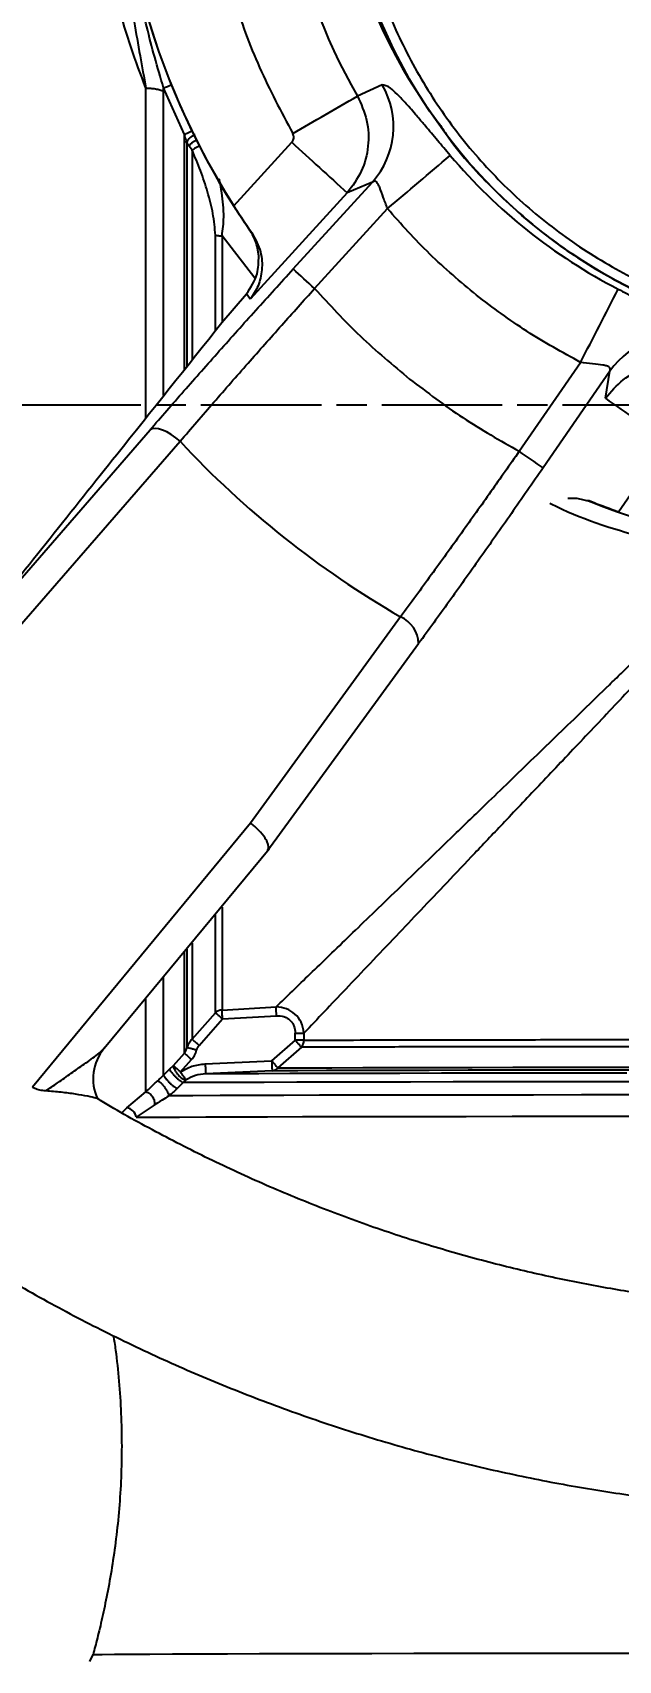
# Model space of a CAD drawing. Header units: millimetres. Extents: x 2271 to 4415, y 823 to 2339.
# Drawn here: x 3039.4 to 3097.8, y 1038.9 to 1200.9 of the extents above; entities that cross this region are included whole.
import ezdxf

# ---------------------------------------------------------------- set-up
doc = ezdxf.new("R2010")
doc.units = ezdxf.units.MM
doc.linetypes.add('AM_ISO08W050', pattern=[18, 12, -1.5, 3, -1.5])
doc.layers.add('AM_5', color=3, linetype='Continuous', lineweight=25)
doc.layers.add('AM_7', color=4, linetype='AM_ISO08W050', lineweight=25)
doc.styles.add('SLDTEXTSTYLE1', font='txt.shx', dxfattribs={"width": 0.7, "bigfont": 'gbcbig.shx'})
doc.dimstyles.new('SLDDIMSTYLE12$0', dxfattribs={"dimtxt": 12, "dimasz": 10, "dimexe": 0, "dimexo": 0.0625, "dimgap": 0.875, "dimtad": 1, "dimdec": 1, "dimlfac": 1.8, "dimrnd": 1e-09, "dimzin": 12, "dimdsep": 46, "dimtxsty": 'SLDTEXTSTYLE1', "dimcen": 0.09, "dimdle": 8.16, "dimclrd": 3, "dimclre": 3, "dimadec": 0, "dimazin": 3, "dimtfac": 1, "dimtdec": 1, "dimtofl": 0, "dimtmove": 0, "dimatfit": 3, "dimfxl": 0, "dimfrac": 2, "dimtolj": 1, "dimlwd": 5, "dimlwe": 5, "dimarcsym": 0})

# ---------------------------------------------------------------- blocks, each defined once
blk = doc.blocks.new('*D202')
at = {"layer": 'AM_5', "color": 3, "lineweight": 5, "transparency": 16777216}
blk.add_line((3078.48, 1222.43), (2928.14, 1222.43), dxfattribs=at)
at = {"layer": 'AM_5', "color": 3, "linetype": 'Continuous', "lineweight": 5, "transparency": 16777216}
for p, q in [((2928.14, 1212.43), (2928.14, 990.8)), ((3057.77, 980.8), (2928.14, 980.8))]:
    blk.add_line(p, q, dxfattribs=at)
at = {"layer": 'AM_5', "color": 3, "transparency": 16777216}
for points in [[(2926.47, 1212.43), (2929.81, 1212.43), (2928.14, 1222.43)], [(2926.47, 990.8), (2929.81, 990.8), (2928.14, 980.8)]]:
    blk.add_solid(points, dxfattribs=at)
at = {"layer": 'Defpoints', "color": 0, "transparency": 16777216}
for p in [(3078.54, 1222.43), (2928.14, 980.8), (3057.83, 980.8)]:
    blk.add_point(p, dxfattribs=at)
at = {"layer": 'AM_5', "color": 0, "transparency": 16777216, "insert": (2921.27, 1054.72), "char_height": 12, "attachment_point": 5, "rotation": 90, "style": 'SLDTEXTSTYLE1'}
blk.add_mtext('\\A1;245', dxfattribs=at)

msp = doc.modelspace()

# ---------------------------------------------------------------- linework, layer by layer
at = {"color": 7, "linetype": 'Continuous', "lineweight": 25}
for p, q in [((3074.27, 1195.712), (3071.797, 1194.608)), ((3052.502, 1195.093), (3052.5, 1195.422)), ((3054.583, 1190.763), (3052.5, 1195.422)), ((3054.583, 1190.733), (3054.583, 1190.763)), ((3054.592, 1190.729), (3054.583, 1190.763)), ((3055.031, 1189.616), (3054.832, 1189.898)), ((3055.332, 1189.232), (3055.031, 1189.616)), ((3059.488, 1183.675), (3065.26, 1190)), ((3065.407, 1177.394), (3073.294, 1186.037)), ((3073.294, 1186.037), (3070.79, 1184.97)), ((3070.79, 1184.97), (3061.136, 1174.391)), ((3067.538, 1175.455), (3074.79, 1183.401)), ((3061.087, 1181.252), (3061.31, 1180.945)), ((3061.569, 1176.473), (3058.319, 1180.691)), ((3061.867, 1179.46), (3061.864, 1179.464)), ((3061.978, 1178.707), (3061.867, 1179.46)), ((3058.305, 1172.06), (3060.748, 1174.921)), ((3061.136, 1174.391), (3060.748, 1174.921)), ((3087.916, 1159.248), (3094.026, 1168.103)), ((3096.937, 1167.235), (3090.291, 1157.604)), ((3096.5, 1164.523), (3096.937, 1167.235)), ((3034.462, 1142.15), (3051.148, 1161.387)), ((3037.483, 1141.083), (3054.139, 1160.245)), ((3102.661, 1160.256), (3097.798, 1153.209)), ((3093.672, 1154.549), (3092.741, 1154.55)), ((3093.676, 1154.547), (3093.672, 1154.549)), ((3095.089, 1154.211), (3093.676, 1154.547)), ((3094.726, 1154.371), (3095.089, 1154.211)), ((3076.104, 1142.777), (3061.16, 1122.253)), ((3062.885, 1119.546), (3077.895, 1140.115)), ((3061.16, 1122.253), (3039.448, 1095.967)), ((3046.582, 1099.836), (3063.022, 1119.694)), ((3055.332, 1100.75), (3057.664, 1103.383)), ((3058.318, 1103.639), (3063.695, 1103.958)), ((3056.039, 1100.121), (3058.371, 1102.759)), ((3058.371, 1102.759), (3063.747, 1103.079)), ((3065.611, 1100.645), (3063.258, 1098.597)), ((3065.611, 1100.645), (3065.611, 1101.351)), ((3066.477, 1101.352), (3066.478, 1100.647)), ((3053.481, 1098.119), (3054.582, 1099.349)), ((3054.189, 1097.485), (3055.29, 1098.717)), ((3056.644, 1098.29), (3063.258, 1098.597)), ((3066.224, 1099.94), (3063.876, 1097.891)), ((3052.501, 1097.168), (3053.093, 1097.759)), ((3053.093, 1097.759), (3053.481, 1098.119)), ((3054.204, 1097.462), (3054.189, 1097.485)), ((3063.304, 1097.6), (3056.691, 1097.294)), ((3048.826, 1093.91), (3050.734, 1095.505)), ((3054.437, 1096.419), (3053.846, 1095.827)), ((3054.732, 1096.689), (3054.437, 1096.419)), ((3048.366, 1093.433), (3048.826, 1093.91)), ((3051.572, 1094.193), (3049.762, 1092.979)), ((3045.151, 1038.8), (3045.478, 1039.514))]:
    msp.add_line(p, q, dxfattribs=at)
at = {"color": 7, "linetype": 'Continuous', "lineweight": 25, "flags": 128}
for points in [[(3050.734, 1162.57), (3050.734, 1165.575), (3050.734, 1170.708), (3050.734, 1175.808), (3050.734, 1180.851), (3050.734, 1185.814), (3050.734, 1190.672), (3050.734, 1195.403)], [(3052.502, 1164.79), (3052.502, 1164.798), (3052.502, 1170.01), (3052.502, 1175.191), (3052.502, 1180.314), (3052.502, 1185.356), (3052.502, 1190.29), (3052.502, 1195.093)], [(3054.583, 1167.404), (3054.583, 1170.996), (3054.583, 1176.048), (3054.583, 1181.038), (3054.583, 1185.941), (3054.583, 1190.733)], [(3054.832, 1167.717), (3054.832, 1170.445), (3054.832, 1175.418), (3054.832, 1180.334), (3054.832, 1185.168), (3054.832, 1189.898)], [(3055.332, 1189.232), (3055.332, 1184.34), (3055.332, 1179.339), (3055.332, 1174.253), (3055.332, 1169.112), (3055.332, 1168.336)], [(3057.664, 1171.275), (3057.664, 1175.832), (3057.664, 1180.764)], [(3058.319, 1180.691), (3058.319, 1175.78), (3058.319, 1172.086)], [(3054.139, 1160.245), (3053.71, 1160.601), (3053.264, 1160.914), (3052.819, 1161.172), (3052.391, 1161.365), (3051.996, 1161.486), (3051.649, 1161.531), (3051.363, 1161.497), (3051.148, 1161.387)], [(3057.664, 1103.383), (3057.664, 1105.955), (3057.664, 1108.84), (3057.664, 1112.021), (3057.664, 1113.114)], [(3058.318, 1113.886), (3058.318, 1112.241), (3058.318, 1109.073), (3058.318, 1106.2), (3058.318, 1103.639)], [(3055.332, 1110.293), (3055.332, 1109.368), (3055.332, 1106.184), (3055.332, 1103.307), (3055.332, 1100.75)], [(3054.582, 1099.349), (3054.583, 1101.824), (3054.583, 1104.607), (3054.583, 1107.686), (3054.583, 1109.41)], [(3054.832, 1099.913), (3054.832, 1102.37), (3054.832, 1105.128), (3054.832, 1108.171), (3054.832, 1109.698)], [(3052.501, 1097.168), (3052.501, 1099.655), (3052.501, 1102.458), (3052.501, 1105.563), (3052.501, 1106.882)], [(3050.734, 1095.505), (3050.734, 1097.81), (3050.734, 1100.424), (3050.734, 1103.336), (3050.734, 1104.742)], [(3056.644, 1098.29), (3056.653, 1098.098), (3056.662, 1097.913), (3056.67, 1097.743), (3056.677, 1097.593), (3056.682, 1097.469), (3056.687, 1097.375), (3056.69, 1097.316), (3056.691, 1097.294)], [(3098.64, 1097.372), (3093.786, 1097.368), (3089.076, 1097.364), (3084.533, 1097.358), (3080.18, 1097.352), (3076.038, 1097.345), (3072.128, 1097.338), (3068.469, 1097.33), (3065.08, 1097.322), (3061.977, 1097.313), (3059.176, 1097.303), (3056.691, 1097.294)], [(3100.312, 1097.667), (3095.704, 1097.663), (3091.239, 1097.659), (3086.941, 1097.653), (3082.833, 1097.648), (3078.937, 1097.641), (3075.272, 1097.634), (3071.859, 1097.626), (3068.716, 1097.618), (3065.859, 1097.609), (3063.304, 1097.6)], [(3063.876, 1097.891), (3066.407, 1097.9), (3069.237, 1097.909), (3072.35, 1097.917), (3075.73, 1097.924), (3079.359, 1097.931), (3083.218, 1097.938), (3087.286, 1097.944), (3091.543, 1097.949), (3095.965, 1097.954), (3100.528, 1097.957)], [(3099.075, 1095.198), (3094.133, 1095.195), (3089.325, 1095.19), (3084.671, 1095.185), (3080.195, 1095.179), (3075.916, 1095.173), (3071.854, 1095.165), (3068.029, 1095.158), (3064.457, 1095.149), (3061.157, 1095.141), (3058.142, 1095.132), (3055.427, 1095.122), (3053.024, 1095.112)], [(3099.915, 1096.503), (3095.053, 1096.499), (3090.319, 1096.495), (3085.735, 1096.49), (3081.323, 1096.484), (3077.102, 1096.478), (3073.093, 1096.471), (3069.314, 1096.463), (3065.782, 1096.455), (3062.514, 1096.447), (3059.525, 1096.438), (3056.828, 1096.429), (3054.437, 1096.419)], [(3049.762, 1092.979), (3051.766, 1092.989), (3054.089, 1092.999), (3056.72, 1093.009), (3059.648, 1093.018), (3062.859, 1093.027), (3066.34, 1093.035), (3070.075, 1093.043), (3074.046, 1093.05), (3078.236, 1093.057), (3082.626, 1093.063), (3087.197, 1093.069), (3091.927, 1093.073), (3096.796, 1093.077), (3101.781, 1093.081)], [(3045.478, 1039.514), (3046.37, 1039.525), (3047.614, 1039.536), (3049.204, 1039.547), (3051.135, 1039.557), (3053.396, 1039.568), (3055.977, 1039.578), (3058.867, 1039.587), (3062.052, 1039.596), (3065.517, 1039.605), (3069.246, 1039.613), (3073.223, 1039.62), (3077.428, 1039.627), (3081.842, 1039.633), (3086.446, 1039.639), (3091.217, 1039.644), (3096.134, 1039.648), (3101.173, 1039.652), (3106.313, 1039.654)]]:
    msp.add_lwpolyline(points, dxfattribs=at)
at = {"color": 7, "linetype": 'Continuous', "lineweight": 25}
msp.add_circle((3122.544, 1222.429), 52.5, dxfattribs=at)
for centre, radius, start, end in [((3122.769, 1223.929), 75, 130.5515, 212.46111), ((3122.769, 1224.02), 53.574, 308.26934, 171.50515), ((3122.769, 1223.94), 58.809, 133.09211, 209.9183), ((3122.769, 1224.02), 53.574, 171.50512, 216.90515), ((3122.769, 1223.916), 75, 179.85416, 214.67082), ((3041.464, 1224.714), 31.302, 290.645, 292.15846), ((3067.12, 1191.547), 8.275, 318.25455, 30.22182), ((2387.019, 2372.758), 1362.702, 299.853963, 300.166528), ((3054.185, 1189.673), 1.132, 68.96163, 69.4452), ((3975.955, 2185.548), 1349.252, 227.54871, 227.866183), ((1973.915, 2487.399), 1706.557, 310.172067, 310.447019), ((3122.769, 1224.004), 54.664, 220.22866, 242.78205), ((2716.363, 791.732), 520.16, 47.53594, 47.85337), ((550.506, 2478.198), 2861.092, 332.748286, 332.912361), ((3103.696, 1162.455), 8.278, 72.79245, 144.73438), ((3795.67, 2167.41), 1222.547, 235.11742, 235.46867), ((3122.769, 1223.998), 93.672, 222.88982, 240.12065), ((2820.93, 771.051), 471.146, 55.13015, 55.48148), ((3122.77, 1223.917), 75, 248.34145, 281.16149), ((3074.839, 1139.992), 3.059, 2.31011, 65.56225), ((3058.358, 1102.572), 1.067, 92.13356, 130.59749), ((3065.45, 1100.605), 1.021, 319.34999, 340.50208), ((3065.343, 1100.645), 1.135, 340.37219, 0.07572), ((3050.144, 1096.819), 4.668, 139.73951, 205.37948), ((3063.244, 1098.427), 0.828, 274.11758, 319.73569), ((3048.672, 1092.819), 1.102, 8.36733, 81.9514)]:
    msp.add_arc(centre, radius, start, end, dxfattribs=at)
for points, knots in [([(3122.336, 1053.698), (3124.897, 1053.722), (3128.477, 1053.757), (3133.746, 1054.036), (3138.211, 1054.371), (3143.527, 1054.937), (3149.096, 1055.71), (3154.909, 1056.72), (3160.88, 1057.976), (3166.957, 1059.487), (3173.094, 1061.258), (3179.26, 1063.292), (3185.423, 1065.591), (3191.56, 1068.157), (3197.648, 1070.987), (3203.668, 1074.081), (3209.6, 1077.435), (3215.43, 1081.048), (3221.139, 1084.913), (3226.715, 1089.027), (3232.142, 1093.384), (3237.408, 1097.979), (3242.499, 1102.803), (3247.404, 1107.851), (3252.111, 1113.114), (3256.609, 1118.584), (3260.887, 1124.252), (3264.936, 1130.109), (3268.745, 1136.146), (3272.307, 1142.352), (3275.612, 1148.716), (3278.653, 1155.229), (3281.422, 1161.878), (3283.913, 1168.653), (3286.118, 1175.54), (3288.033, 1182.529), (3289.651, 1189.607), (3290.969, 1196.76), (3291.982, 1203.977), (3292.686, 1211.244), (3293.079, 1218.549), (3293.158, 1225.877), (3292.921, 1233.215), (3292.367, 1240.549), (3291.495, 1247.867), (3290.304, 1255.154), (3288.796, 1262.397), (3286.971, 1269.581), (3284.831, 1276.694), (3282.377, 1283.722), (3279.612, 1290.65), (3276.539, 1297.466), (3273.162, 1304.157), (3269.485, 1310.709), (3265.511, 1317.109), (3261.246, 1323.344), (3256.695, 1329.402), (3251.863, 1335.271), (3246.756, 1340.937), (3241.379, 1346.39), (3235.933, 1351.437), (3230.459, 1356.09), (3225.001, 1360.359), (3219.376, 1364.401), (3213.595, 1368.21), (3207.667, 1371.778), (3201.605, 1375.1), (3195.419, 1378.17), (3189.122, 1380.984), (3182.729, 1383.536), (3176.253, 1385.822), (3169.716, 1387.838), (3163.141, 1389.58), (3156.568, 1391.045), (3150.074, 1392.227), (3143.785, 1393.124), (3138.261, 1393.707), (3133.378, 1394.075), (3128.554, 1394.315), (3122.58, 1394.432), (3117.063, 1394.321), (3111.794, 1394.05), (3107.329, 1393.712), (3102.013, 1393.147), (3096.444, 1392.374), (3090.631, 1391.364), (3084.659, 1390.108), (3078.583, 1388.597), (3072.445, 1386.826), (3066.28, 1384.792), (3060.117, 1382.493), (3053.98, 1379.928), (3047.892, 1377.097), (3041.872, 1374.003), (3035.939, 1370.649), (3030.11, 1367.037), (3024.401, 1363.171), (3018.825, 1359.057), (3013.398, 1354.7), (3008.132, 1350.105), (3003.041, 1345.281), (2998.136, 1340.233), (2993.429, 1334.97), (2988.931, 1329.5), (2984.653, 1323.832), (2980.604, 1317.975), (2976.795, 1311.938), (2973.233, 1305.732), (2969.928, 1299.368), (2966.885, 1292.856), (2964.123, 1286.204), (2961.786, 1279.922), (2960.508, 1275.817), (2959.945, 1274.009)], [0, 0, 0, 0, 0.0102074, 0.014274, 0.021037, 0.0280561, 0.0355867, 0.0434511, 0.0515783, 0.0599113, 0.0684099, 0.0770439, 0.085791, 0.0946336, 0.1035582, 0.112554, 0.1216124, 0.1307262, 0.1398897, 0.1490979, 0.1583469, 0.1676331, 0.1769537, 0.1863062, 0.1956884, 0.2050985, 0.2145348, 0.2239961, 0.233481, 0.2429885, 0.2525178, 0.262068, 0.2716385, 0.2812287, 0.2908382, 0.3004664, 0.3101132, 0.3197782, 0.3294613, 0.3391624, 0.3488814, 0.3586183, 0.3683733, 0.3781464, 0.387938, 0.3977483, 0.4075776, 0.4174265, 0.4272956, 0.4371854, 0.4470968, 0.4570307, 0.4669882, 0.4769704, 0.486979, 0.4970156, 0.5070822, 0.5171812, 0.5273154, 0.5374882, 0.5477037, 0.5569145, 0.5661226, 0.5753266, 0.5845258, 0.5937191, 0.6029052, 0.6120821, 0.6212471, 0.6303962, 0.6395236, 0.6486197, 0.6576679, 0.6666375, 0.6754633, 0.6839789, 0.6919633, 0.6976055, 0.7035012, 0.7112199, 0.7214273, 0.7254939, 0.7322569, 0.739276, 0.7468066, 0.754671, 0.7627982, 0.7711312, 0.7796298, 0.7882638, 0.7970109, 0.8058535, 0.8147781, 0.8237739, 0.8328323, 0.8419461, 0.8511096, 0.8603178, 0.8695668, 0.878853, 0.8881736, 0.8975261, 0.9069083, 0.9163184, 0.9257547, 0.935216, 0.9447009, 0.9542084, 0.9637377, 0.9732879, 0.9828584, 0.9924486, 1, 1, 1, 1]), ([(3014.185, 1120.105), (3013.225, 1121.106), (3010.735, 1123.698), (3006.954, 1128.111), (3002.822, 1133.314), (2998.922, 1138.719), (2995.252, 1144.306), (2991.826, 1150.067), (2988.651, 1155.991), (2985.738, 1162.066), (2983.093, 1168.281), (2980.725, 1174.623), (2978.64, 1181.08), (2976.845, 1187.639), (2975.346, 1194.288), (2974.147, 1201.012), (2973.252, 1207.797), (2972.667, 1214.631), (2972.394, 1221.499), (2972.435, 1228.386), (2972.792, 1235.279), (2973.467, 1242.163), (2974.46, 1249.023), (2975.772, 1255.845), (2977.401, 1262.614), (2979.347, 1269.316), (2981.606, 1275.936), (2984.178, 1282.459), (2987.059, 1288.872), (2990.246, 1295.16), (2993.734, 1301.308), (2997.518, 1307.304), (3001.595, 1313.133), (3005.958, 1318.782), (3010.602, 1324.238), (3015.521, 1329.487), (3020.53, 1334.343), (3025.585, 1338.815), (3030.643, 1342.913), (3035.87, 1346.79), (3041.264, 1350.42), (3045.74, 1353.218), (3048.464, 1354.714), (3049.29, 1355.168)], [0, 0, 0, 0, 0.0151775, 0.0393292, 0.0635604, 0.0878663, 0.1122429, 0.1366868, 0.161195, 0.1857649, 0.2103945, 0.2350819, 0.2598255, 0.2846241, 0.3094766, 0.3343824, 0.3593409, 0.3843518, 0.409415, 0.4345306, 0.4596989, 0.4849206, 0.5101965, 0.5355275, 0.5609152, 0.5863611, 0.6118672, 0.6374358, 0.6630699, 0.6887726, 0.714548, 0.7404006, 0.7663359, 0.7923603, 0.8184816, 0.8447092, 0.8710544, 0.8948026, 0.918543, 0.942272, 0.9659875, 0.9896862, 1, 1, 1, 1]), ([(3050.734, 1195.403), (3050.224, 1196.749), (3049.192, 1199.469), (3048.012, 1203.459), (3047.067, 1207.384), (3046.426, 1210.873), (3045.996, 1214.009), (3045.726, 1216.752), (3045.565, 1219.376), (3045.498, 1221.89), (3045.51, 1224.198), (3045.588, 1226.386), (3045.712, 1228.39), (3045.873, 1230.223), (3046.059, 1231.934), (3046.256, 1233.474), (3046.453, 1234.833), (3046.628, 1235.958), (3046.777, 1236.885), (3046.896, 1237.631), (3046.942, 1237.967), (3046.965, 1238.13)], [0, 0, 0, 0, 0.061871, 0.1250645, 0.1864714, 0.2501378, 0.2985674, 0.3490617, 0.3985754, 0.4478077, 0.5000979, 0.5463983, 0.5979911, 0.6485796, 0.6949368, 0.750549, 0.802481, 0.8511011, 0.9012638, 0.9521004, 1, 1, 1, 1]), ([(3048.584, 1238.914), (3048.581, 1238.859), (3048.575, 1238.747), (3048.555, 1238.503), (3048.525, 1238.195), (3048.485, 1237.811), (3048.434, 1237.347), (3048.373, 1236.796), (3048.305, 1236.171), (3048.22, 1235.388), (3048.109, 1234.318), (3047.969, 1232.811), (3047.818, 1230.918), (3047.682, 1228.717), (3047.579, 1226.175), (3047.538, 1223.309), (3047.583, 1220.31), (3047.705, 1217.451), (3047.887, 1214.749), (3048.12, 1212.176), (3048.399, 1209.674), (3048.712, 1207.28), (3049.09, 1204.739), (3049.569, 1201.873), (3050.147, 1198.701), (3050.543, 1196.477), (3050.734, 1195.403)], [0, 0, 0, 0, 0.0257976, 0.0525021, 0.0801114, 0.1086272, 0.1380565, 0.1683988, 0.199647, 0.2289254, 0.270324, 0.3238538, 0.3815482, 0.4374253, 0.4959393, 0.5596207, 0.6187306, 0.6691438, 0.7133369, 0.7562168, 0.7942673, 0.8305957, 0.8651667, 0.9070886, 0.9551301, 1, 1, 1, 1]), ([(3057.259, 1233.711), (3056.975, 1231.277), (3056.404, 1226.391), (3056.589, 1218.973), (3057.545, 1211.589), (3059.352, 1204.366), (3061.89, 1197.393), (3064.206, 1193.052), (3065.36, 1190.89)], [0, 0, 0, 0, 0.1654437, 0.332195, 0.5, 0.6677943, 0.834551, 1, 1, 1, 1]), ([(2952.466, 1225.19), (2952.45, 1224.197), (2952.395, 1220.759), (2952.631, 1214.869), (2953.17, 1207.535), (2954.046, 1200.217), (2955.235, 1192.93), (2956.744, 1185.688), (2958.569, 1178.503), (2960.709, 1171.39), (2963.163, 1164.363), (2965.928, 1157.434), (2969, 1150.618), (2972.378, 1143.927), (2976.055, 1137.375), (2980.029, 1130.975), (2984.294, 1124.74), (2988.845, 1118.682), (2993.677, 1112.813), (2998.784, 1107.147), (3004.161, 1101.694), (3009.607, 1096.647), (3015.081, 1091.995), (3020.539, 1087.725), (3026.164, 1083.683), (3031.945, 1079.874), (3037.873, 1076.306), (3043.935, 1072.984), (3050.121, 1069.914), (3056.418, 1067.101), (3062.811, 1064.549), (3069.287, 1062.262), (3075.824, 1060.246), (3082.399, 1058.504), (3088.972, 1057.039), (3095.466, 1055.857), (3101.755, 1054.96), (3107.279, 1054.376), (3112.162, 1054.011), (3116.986, 1053.763), (3120.4, 1053.721), (3122.336, 1053.698)], [0, 0, 0, 0, 0.0110977, 0.0384563, 0.065866, 0.0933273, 0.120841, 0.1484084, 0.1760305, 0.2037091, 0.231446, 0.2592434, 0.2871039, 0.3150305, 0.3430267, 0.3710966, 0.3992451, 0.4274777, 0.4558012, 0.4842235, 0.512754, 0.5414043, 0.5672369, 0.5930617, 0.6188752, 0.6446752, 0.6704587, 0.6962218, 0.7219592, 0.7476632, 0.7733229, 0.7989215, 0.8244321, 0.8498086, 0.8749648, 0.8997175, 0.9236002, 0.9459932, 0.9618174, 0.9783523, 1, 1, 1, 1]), ([(3052.5, 1195.422), (3052.196, 1196.45), (3051.582, 1198.523), (3050.812, 1201.501), (3050.032, 1204.906), (3049.498, 1207.515), (3049.272, 1209.056), (3049.242, 1209.258)], [0, 0, 0, 0, 0.2086078, 0.4204927, 0.6329881, 0.9518433, 1, 1, 1, 1]), ([(3081.035, 1188.699), (3080.615, 1189.197), (3079.765, 1190.204), (3078.869, 1191.268), (3078.299, 1191.943), (3077.966, 1192.338), (3077.341, 1193.07), (3076.544, 1193.981), (3075.723, 1194.844), (3074.847, 1195.641), (3074.501, 1195.684), (3074.27, 1195.712)], [0, 0, 0, 0, 0.1235463, 0.2500747, 0.2792914, 0.3122334, 0.3634887, 0.4998737, 0.6231492, 0.7493974, 1, 1, 1, 1]), ([(3071.797, 1194.608), (3072.159, 1193.817), (3072.884, 1192.234), (3072.971, 1189.598), (3072.34, 1187.044), (3071.307, 1185.661), (3070.79, 1184.97)], [0, 0, 0, 0, 0.250367, 0.5005248, 0.7501034, 1, 1, 1, 1]), ([(3054.583, 1190.763), (3054.648, 1190.803), (3054.78, 1190.883), (3055.04, 1191.022), (3055.241, 1191.123), (3055.344, 1191.17), (3055.359, 1191.176)], [0, 0, 0, 0, 0.3222981, 0.6435165, 0.9486834, 1, 1, 1, 1]), ([(3054.832, 1189.898), (3054.853, 1189.994), (3054.894, 1190.186), (3055.094, 1190.454), (3055.355, 1190.647), (3055.553, 1190.751), (3055.652, 1190.768), (3055.654, 1190.768)], [0, 0, 0, 0, 0.2608226, 0.5230424, 0.7711913, 0.9942166, 1, 1, 1, 1]), ([(3065.26, 1190), (3065.308, 1190.064), (3065.405, 1190.192), (3065.466, 1190.427), (3065.46, 1190.671), (3065.393, 1190.817), (3065.36, 1190.89)], [0, 0, 0, 0, 0.25014976, 0.49937147, 0.74925843, 1, 1, 1, 1]), ([(3079.952, 1191.868), (3080.26, 1191.395), (3081.819, 1189.003), (3085.352, 1185.217), (3090.482, 1180.643), (3096.221, 1176.826), (3102.395, 1173.778), (3108.917, 1171.565), (3115.671, 1170.221), (3122.543, 1169.771), (3129.416, 1170.22), (3136.168, 1171.567), (3142.699, 1173.769), (3148.841, 1176.857), (3153.279, 1179.637), (3155.446, 1181.585), (3155.909, 1182.002)], [0, 0, 0, 0, 0.019687, 0.0995672, 0.1794473, 0.2593274, 0.3392075, 0.4190876, 0.4989678, 0.5788479, 0.658728, 0.7386081, 0.8184882, 0.8983683, 0.9782485, 1, 1, 1, 1]), ([(3054.832, 1189.898), (3054.819, 1189.939), (3054.788, 1190.034), (3054.704, 1190.318), (3054.639, 1190.555), (3054.592, 1190.729)], [0, 0, 0, 0, 0.1694804, 0.3880482, 1, 1, 1, 1]), ([(3055.781, 1190.204), (3055.749, 1190.19), (3055.619, 1190.136), (3055.403, 1189.999), (3055.165, 1189.808), (3055.075, 1189.68), (3055.031, 1189.616)], [0, 0, 0, 0, 0.0960601, 0.387253, 0.6940749, 1, 1, 1, 1]), ([(3056.117, 1189.634), (3056.091, 1189.623), (3055.978, 1189.573), (3055.772, 1189.473), (3055.522, 1189.344), (3055.395, 1189.27), (3055.332, 1189.232)], [0, 0, 0, 0, 0.0910511, 0.3846369, 0.6920356, 1, 1, 1, 1]), ([(3057.664, 1180.764), (3057.599, 1181.479), (3057.468, 1182.924), (3056.882, 1185.068), (3056.209, 1187.191), (3055.624, 1188.553), (3055.332, 1189.232)], [0, 0, 0, 0, 0.2460614, 0.4971042, 0.7491953, 1, 1, 1, 1]), ([(3058.319, 1180.691), (3058.397, 1181.31), (3058.578, 1182.727), (3058.387, 1184.334), (3058.242, 1185.324), (3058.208, 1185.528), (3058.199, 1185.584), (3058.159, 1185.817), (3058.114, 1186.08), (3058.051, 1186.335), (3058.04, 1186.377)], [0, 0, 0, 0, 0.32889461, 0.75252794, 0.83190616, 0.85305145, 0.86080138, 0.86184105, 0.97703581, 1, 1, 1, 1]), ([(3074.79, 1183.401), (3074.65, 1183.783), (3074.373, 1184.536), (3074.09, 1185.38), (3073.861, 1185.863), (3073.684, 1186.091), (3073.491, 1186.166), (3073.361, 1186.081), (3073.294, 1186.037)], [0, 0, 0, 0, 0.2616178, 0.5161546, 0.6376198, 0.7555299, 0.8740541, 1, 1, 1, 1]), ([(3061.31, 1180.945), (3060.836, 1181.634), (3060.228, 1182.517), (3059.621, 1183.467), (3059.488, 1183.675)], [0, 0, 0, 0, 0.7808488, 1, 1, 1, 1]), ([(3061.864, 1179.464), (3061.724, 1179.934), (3061.537, 1180.565), (3061.178, 1181.112), (3061.087, 1181.252)], [0, 0, 0, 0, 0.744992, 1, 1, 1, 1]), ([(3061.31, 1180.945), (3061.639, 1180.327), (3062.297, 1179.092), (3062.346, 1177.284), (3061.988, 1175.673), (3061.42, 1174.819), (3061.136, 1174.391)], [0, 0, 0, 0, 0.2499493, 0.4997481, 0.749457, 1, 1, 1, 1]), ([(3060.748, 1174.921), (3061.179, 1175.552), (3061.935, 1176.661), (3061.965, 1178.091), (3061.978, 1178.707)], [0, 0, 0, 0, 0.5693211, 1, 1, 1, 1]), ([(3051.148, 1161.387), (3052.263, 1162.668), (3054.495, 1165.231), (3058.036, 1169.229), (3061.679, 1173.296), (3064.161, 1176.025), (3065.407, 1177.394)], [0, 0, 0, 0, 0.2492462, 0.4987214, 0.7485201, 1, 1, 1, 1]), ([(3054.139, 1160.245), (3055.253, 1161.538), (3057.441, 1164.075), (3060.85, 1167.961), (3064.208, 1171.749), (3066.443, 1174.236), (3067.538, 1175.455)], [0, 0, 0, 0, 0.2645644, 0.5194287, 0.7645782, 1, 1, 1, 1]), ([(3097.767, 1175.392), (3098.346, 1175.095), (3099.519, 1174.493), (3101.182, 1173.643), (3102.695, 1172.864), (3103.964, 1172.181), (3104.963, 1171.59), (3105.94, 1170.913), (3106.063, 1170.583), (3106.145, 1170.363)], [0, 0, 0, 0, 0.12352326, 0.25015071, 0.37478047, 0.50021232, 0.62352336, 0.74971254, 1, 1, 1, 1]), ([(3034.577, 1142.316), (3038.993, 1147.852), (3046.879, 1157.738), (3054.814, 1167.684), (3058.305, 1172.06)], [0, 0, 0, 0, 0.5600004, 1, 1, 1, 1]), ([(3096.937, 1167.235), (3096.964, 1167.31), (3097.017, 1167.456), (3096.9, 1167.628), (3096.637, 1167.751), (3096.115, 1167.866), (3095.228, 1167.952), (3094.431, 1168.052), (3094.026, 1168.103)], [0, 0, 0, 0, 0.1251651, 0.2440023, 0.362149, 0.4834229, 0.7377951, 1, 1, 1, 1]), ([(3096.5, 1164.523), (3097.055, 1165.179), (3098.166, 1166.494), (3100.507, 1167.685), (3103.099, 1168.199), (3104.808, 1167.849), (3105.666, 1167.673)], [0, 0, 0, 0, 0.248705, 0.4981896, 0.7483774, 1, 1, 1, 1]), ([(3087.916, 1159.248), (3086.975, 1157.907), (3085.055, 1155.17), (3082.118, 1151.046), (3079.097, 1146.852), (3077.114, 1144.152), (3076.104, 1142.777)], [0, 0, 0, 0, 0.2354209, 0.48057, 0.7354347, 1, 1, 1, 1]), ([(3090.291, 1157.604), (3089.237, 1156.082), (3087.137, 1153.049), (3083.992, 1148.586), (3080.892, 1144.238), (3078.894, 1141.489), (3077.895, 1140.115)], [0, 0, 0, 0, 0.2514799, 0.5012785, 0.7507527, 1, 1, 1, 1]), ([(3109.743, 1148.547), (3106.563, 1149.207), (3100.217, 1150.526), (3093.945, 1152.541), (3091.01, 1154.031), (3090.96, 1154.056)], [0, 0, 0, 0, 0.4968488, 0.9914439, 1, 1, 1, 1]), ([(3097.798, 1153.209), (3096.965, 1153.512), (3095.899, 1153.9), (3094.937, 1154.286), (3094.726, 1154.371)], [0, 0, 0, 0, 0.7808049, 1, 1, 1, 1]), ([(3063.695, 1103.958), (3064.231, 1104.475), (3065.318, 1105.526), (3067.099, 1107.244), (3069.018, 1109.096), (3071.086, 1111.092), (3073.353, 1113.281), (3075.842, 1115.682), (3078.572, 1118.316), (3081.504, 1121.145), (3084.311, 1123.855), (3086.96, 1126.412), (3089.374, 1128.744), (3091.83, 1131.116), (3094.333, 1133.537), (3096.409, 1135.547), (3098.071, 1137.157), (3099.286, 1138.334), (3100.56, 1139.571), (3101.894, 1140.868), (3102.984, 1141.927), (3103.825, 1142.747), (3104.417, 1143.323), (3105.063, 1143.954), (3105.764, 1144.638), (3106.689, 1145.543), (3107.707, 1146.542), (3108.687, 1147.506), (3109.292, 1148.102), (3109.606, 1148.412), (3109.706, 1148.511), (3109.743, 1148.547)], [0, 0, 0, 0, 0.046815, 0.0951103, 0.144924, 0.1962908, 0.2492415, 0.3076599, 0.3687368, 0.4324948, 0.4989523, 0.5474914, 0.5980276, 0.6477144, 0.6969811, 0.7488148, 0.7716581, 0.7956054, 0.8206552, 0.8468061, 0.8740566, 0.8845335, 0.8960667, 0.9086554, 0.922299, 0.9369964, 0.9626405, 0.9816845, 0.994136, 0.9978912, 1, 1, 1, 1]), ([(3110.467, 1147.85), (3109.096, 1146.375), (3106.334, 1143.405), (3102.234, 1139.049), (3098.11, 1134.679), (3094.065, 1130.405), (3090.146, 1126.271), (3086.639, 1122.575), (3083.507, 1119.277), (3080.712, 1116.335), (3078.097, 1113.582), (3074.666, 1109.97), (3070.627, 1105.722), (3067.826, 1102.772), (3066.477, 1101.352)], [0, 0, 0, 0, 0.0838137, 0.1688192, 0.2514311, 0.3390822, 0.4223802, 0.5013551, 0.5674319, 0.6310507, 0.6922419, 0.7510397, 0.8801277, 1, 1, 1, 1]), ([(3062.885, 1119.546), (3062.921, 1119.698), (3062.976, 1119.933), (3062.82, 1120.38), (3062.554, 1120.873), (3062.083, 1121.459), (3061.57, 1121.931), (3061.28, 1122.163), (3061.191, 1122.229), (3061.16, 1122.253)], [0, 0, 0, 0, 0.23899542, 0.36783236, 0.49967813, 0.74897246, 0.92468056, 0.97394084, 1, 1, 1, 1]), ([(3063.022, 1119.694), (3062.998, 1119.665), (3062.949, 1119.604), (3062.9, 1119.546), (3062.88, 1119.528), (3062.879, 1119.533), (3062.883, 1119.543), (3062.885, 1119.546)], [0, 0, 0, 0, 0.33257121, 0.68796459, 0.83138137, 0.94978396, 1, 1, 1, 1]), ([(3057.664, 1103.383), (3057.695, 1103.355), (3057.759, 1103.298), (3057.928, 1103.149), (3058.137, 1102.965), (3058.291, 1102.83), (3058.371, 1102.759)], [0, 0, 0, 0, 0.2436742, 0.4995317, 0.7402218, 1, 1, 1, 1]), ([(3058.371, 1102.759), (3058.366, 1102.847), (3058.355, 1103.026), (3058.34, 1103.278), (3058.327, 1103.495), (3058.321, 1103.592), (3058.318, 1103.639)], [0, 0, 0, 0, 0.24542425, 0.50000216, 0.75894625, 1, 1, 1, 1]), ([(3066.477, 1101.352), (3066.41, 1101.721), (3066.283, 1102.427), (3065.623, 1103.276), (3064.734, 1103.841), (3064.05, 1103.918), (3063.695, 1103.958)], [0, 0, 0, 0, 0.2663901, 0.5098892, 0.7453095, 1, 1, 1, 1]), ([(3063.747, 1103.079), (3063.742, 1103.167), (3063.732, 1103.346), (3063.717, 1103.596), (3063.704, 1103.813), (3063.698, 1103.91), (3063.695, 1103.958)], [0, 0, 0, 0, 0.2454989, 0.5000768, 0.7546143, 1, 1, 1, 1]), ([(3063.747, 1103.079), (3063.992, 1103.072), (3064.358, 1103.061), (3064.802, 1102.865), (3065.091, 1102.655), (3065.324, 1102.384), (3065.554, 1101.957), (3065.588, 1101.594), (3065.611, 1101.351)], [0, 0, 0, 0, 0.2521275, 0.3779391, 0.5007289, 0.6233866, 0.7488517, 1, 1, 1, 1]), ([(3054.832, 1099.913), (3054.895, 1100.08), (3055.011, 1100.388), (3055.231, 1100.636), (3055.332, 1100.75)], [0, 0, 0, 0, 0.5425488, 1, 1, 1, 1]), ([(3056.039, 1100.121), (3055.965, 1100.186), (3055.813, 1100.321), (3055.603, 1100.508), (3055.428, 1100.664), (3055.363, 1100.722), (3055.332, 1100.75)], [0, 0, 0, 0, 0.238008, 0.4918756, 0.7501051, 1, 1, 1, 1]), ([(3055.789, 1099.652), (3055.817, 1099.739), (3055.873, 1099.909), (3055.984, 1100.051), (3056.039, 1100.121)], [0, 0, 0, 0, 0.5061903, 1, 1, 1, 1]), ([(3066.224, 1099.94), (3066.196, 1099.972), (3066.139, 1100.037), (3065.989, 1100.21), (3065.808, 1100.418), (3065.676, 1100.571), (3065.611, 1100.645)], [0, 0, 0, 0, 0.2438677, 0.4995477, 0.7554703, 1, 1, 1, 1]), ([(3040.763, 1095.591), (3041.161, 1095.859), (3042.031, 1096.444), (3043.306, 1097.372), (3044.673, 1098.318), (3045.898, 1099.159), (3046.382, 1099.638), (3046.582, 1099.836)], [0, 0, 0, 0, 0.1731069, 0.3790677, 0.5833991, 0.8278545, 1, 1, 1, 1]), ([(3054.582, 1099.349), (3054.634, 1099.429), (3054.748, 1099.604), (3054.803, 1099.804), (3054.832, 1099.913)], [0, 0, 0, 0, 0.4552726, 1, 1, 1, 1]), ([(3054.582, 1099.349), (3054.612, 1099.323), (3054.673, 1099.268), (3054.843, 1099.116), (3055.055, 1098.927), (3055.212, 1098.786), (3055.29, 1098.717)], [0, 0, 0, 0, 0.2380919, 0.4920716, 0.750311, 1, 1, 1, 1]), ([(3055.789, 1099.652), (3055.677, 1099.682), (3055.446, 1099.745), (3055.14, 1099.828), (3054.912, 1099.89), (3054.858, 1099.905), (3054.832, 1099.913)], [0, 0, 0, 0, 0.24175178, 0.499999, 0.75824676, 1, 1, 1, 1]), ([(3055.29, 1098.717), (3055.395, 1098.851), (3055.616, 1099.133), (3055.73, 1099.474), (3055.789, 1099.652)], [0, 0, 0, 0, 0.4756659, 1, 1, 1, 1]), ([(3063.258, 1098.597), (3063.323, 1098.522), (3063.457, 1098.369), (3063.641, 1098.16), (3063.792, 1097.987), (3063.848, 1097.923), (3063.876, 1097.891)], [0, 0, 0, 0, 0.2440869, 0.5, 0.7559131, 1, 1, 1, 1]), ([(3063.258, 1098.597), (3063.263, 1098.473), (3063.272, 1098.283), (3063.283, 1098.053), (3063.29, 1097.895), (3063.296, 1097.767), (3063.302, 1097.641), (3063.303, 1097.616), (3063.304, 1097.6)], [0, 0, 0, 0, 0.2398808, 0.3686825, 0.5001064, 0.6315148, 0.7602719, 1, 1, 1, 1]), ([(3181.877, 1099.929), (3180.512, 1099.935), (3177.782, 1099.946), (3172.375, 1099.961), (3166.128, 1099.975), (3159.056, 1099.986), (3151.318, 1099.996), (3143.049, 1100.003), (3134.406, 1100.008), (3125.546, 1100.01), (3116.636, 1100.009), (3107.839, 1100.006), (3099.318, 1100.001), (3091.233, 1099.993), (3083.726, 1099.982), (3076.963, 1099.97), (3070.974, 1099.956), (3067.807, 1099.945), (3066.224, 1099.94)], [0, 0, 0, 0, 0.0625, 0.125, 0.1875, 0.25, 0.3125001, 0.3750001, 0.4375001, 0.5000001, 0.5625001, 0.6250001, 0.6875001, 0.75, 0.8125, 0.875, 0.9375, 1, 1, 1, 1]), ([(3051.913, 1096.611), (3052.017, 1096.703), (3052.213, 1096.876), (3052.409, 1097.074), (3052.501, 1097.168)], [0, 0, 0, 0, 0.5295864, 1, 1, 1, 1]), ([(3052.501, 1097.168), (3052.522, 1097.125), (3052.562, 1097.038), (3052.709, 1096.84), (3052.894, 1096.626), (3053.097, 1096.414), (3053.309, 1096.212), (3053.522, 1096.03), (3053.719, 1095.885), (3053.804, 1095.846), (3053.846, 1095.827)], [0, 0, 0, 0, 0.1309207, 0.2620469, 0.3867059, 0.5, 0.6132942, 0.7379531, 0.8690793, 1, 1, 1, 1]), ([(3053.093, 1097.759), (3053.113, 1097.716), (3053.153, 1097.629), (3053.301, 1097.431), (3053.485, 1097.217), (3053.687, 1097.005), (3053.899, 1096.804), (3054.113, 1096.621), (3054.31, 1096.476), (3054.395, 1096.438), (3054.437, 1096.419)], [0, 0, 0, 0, 0.131037, 0.2621403, 0.3866575, 0.4997396, 0.6131643, 0.7379157, 0.8690833, 1, 1, 1, 1]), ([(3053.481, 1098.119), (3053.483, 1098.062), (3053.487, 1097.948), (3053.581, 1097.716), (3053.727, 1097.465), (3053.859, 1097.302), (3053.926, 1097.221)], [0, 0, 0, 0, 0.25, 0.5, 0.75, 1, 1, 1, 1]), ([(3053.481, 1098.119), (3053.512, 1098.092), (3053.574, 1098.036), (3053.746, 1097.882), (3053.957, 1097.692), (3054.113, 1097.553), (3054.189, 1097.485)], [0, 0, 0, 0, 0.2437891, 0.4999948, 0.7562033, 1, 1, 1, 1]), ([(3053.926, 1097.221), (3053.997, 1097.144), (3054.14, 1096.992), (3054.365, 1096.82), (3054.574, 1096.706), (3054.68, 1096.695), (3054.732, 1096.689)], [0, 0, 0, 0, 0.25, 0.5, 0.75, 1, 1, 1, 1]), ([(3054.189, 1097.485), (3054.556, 1097.698), (3055.317, 1098.138), (3056.191, 1098.238), (3056.644, 1098.29)], [0, 0, 0, 0, 0.4826701, 1, 1, 1, 1]), ([(3054.732, 1096.689), (3054.713, 1096.718), (3054.672, 1096.777), (3054.548, 1096.958), (3054.387, 1097.194), (3054.265, 1097.373), (3054.204, 1097.462)], [0, 0, 0, 0, 0.2352392, 0.4885379, 0.7480169, 1, 1, 1, 1]), ([(3056.691, 1097.294), (3056.343, 1097.257), (3055.651, 1097.185), (3055.038, 1096.854), (3054.732, 1096.689)], [0, 0, 0, 0, 0.5026251, 1, 1, 1, 1]), ([(3040.763, 1095.591), (3040.566, 1095.61), (3040.214, 1095.645), (3039.751, 1095.788), (3039.522, 1095.924), (3039.448, 1095.967)], [0, 0, 0, 0, 0.4614557, 0.826888, 1, 1, 1, 1]), ([(3045.926, 1094.818), (3045.927, 1094.818), (3045.935, 1094.815), (3045.734, 1094.88), (3044.956, 1095.068), (3043.743, 1095.282), (3042.323, 1095.466), (3041.281, 1095.55), (3040.763, 1095.591)], [0, 0, 0, 0, 0.0052274, 0.1258242, 0.3272801, 0.5489619, 0.7757262, 1, 1, 1, 1]), ([(3050.734, 1095.505), (3050.898, 1095.663), (3051.152, 1095.909), (3051.553, 1096.291), (3051.804, 1096.514), (3051.913, 1096.611)], [0, 0, 0, 0, 0.5074093, 0.7858085, 1, 1, 1, 1]), ([(3050.734, 1095.505), (3050.801, 1095.483), (3050.937, 1095.439), (3051.129, 1095.313), (3051.296, 1095.153), (3051.426, 1094.972), (3051.519, 1094.782), (3051.576, 1094.589), (3051.601, 1094.388), (3051.582, 1094.259), (3051.572, 1094.193)], [0, 0, 0, 0, 0.13250076, 0.26622331, 0.39744304, 0.52283186, 0.63990496, 0.75186647, 0.87216701, 1, 1, 1, 1]), ([(3051.913, 1096.611), (3051.963, 1096.585), (3052.063, 1096.532), (3052.256, 1096.363), (3052.448, 1096.157), (3052.626, 1095.934), (3052.783, 1095.704), (3052.914, 1095.474), (3053.008, 1095.258), (3053.019, 1095.161), (3053.024, 1095.112)], [0, 0, 0, 0, 0.1310483, 0.2625369, 0.3881864, 0.5032326, 0.6148558, 0.7377661, 0.8681392, 1, 1, 1, 1]), ([(3053.846, 1095.827), (3053.718, 1095.704), (3053.454, 1095.449), (3053.17, 1095.227), (3053.024, 1095.112)], [0, 0, 0, 0, 0.4845227, 1, 1, 1, 1]), ([(3122.387, 1073.698), (3119.987, 1073.735), (3116.628, 1073.787), (3111.686, 1074.091), (3107.496, 1074.448), (3102.509, 1075.039), (3097.288, 1075.839), (3091.842, 1076.876), (3086.254, 1078.16), (3080.575, 1079.699), (3074.846, 1081.497), (3069.103, 1083.557), (3063.373, 1085.882), (3057.678, 1088.465), (3052.057, 1091.333), (3048.135, 1093.465), (3046.132, 1094.707), (3045.932, 1094.831)], [0, 0, 0, 0, 0.089708, 0.1255093, 0.1850415, 0.2468399, 0.3131505, 0.3824082, 0.4539863, 0.5273844, 0.6022463, 0.6783085, 0.7553722, 0.8332846, 0.9119262, 0.9912022, 1, 1, 1, 1]), ([(3053.024, 1095.112), (3052.791, 1094.955), (3052.221, 1094.57), (3051.813, 1094.333), (3051.572, 1094.193)], [0, 0, 0, 0, 0.4080088, 1, 1, 1, 1]), ([(3047.496, 1071.269), (3047.57, 1070.787), (3047.791, 1069.35), (3048.062, 1066.732), (3048.287, 1063.519), (3048.314, 1061.333), (3048.328, 1060.244)], [0, 0, 0, 0, 0.14552679, 0.43344548, 0.71778554, 1, 1, 1, 1]), ([(3048.328, 1060.244), (3048.315, 1059.199), (3048.289, 1057.101), (3048.085, 1054.001), (3047.772, 1050.992), (3047.36, 1048.134), (3046.885, 1045.486), (3046.385, 1043.131), (3045.895, 1041.081), (3045.617, 1040.035), (3045.478, 1039.514)], [0, 0, 0, 0, 0.1214856, 0.2437954, 0.3676184, 0.4931071, 0.6198103, 0.7472252, 0.8740914, 1, 1, 1, 1])]:
    msp.add_open_spline(points, degree=3, knots=knots, dxfattribs=at)
for points in [[(3071.044, 1222.431), (3071.129, 1220.184), (3071.299, 1215.69), (3072.667, 1209.064), (3074.825, 1202.667), (3077.817, 1196.608), (3081.569, 1190.99), (3086.024, 1185.911), (3091.103, 1181.457), (3096.72, 1177.703), (3102.779, 1174.715), (3109.176, 1172.544), (3115.802, 1171.226), (3122.544, 1170.784), (3129.285, 1171.226), (3135.911, 1172.544), (3142.308, 1174.715), (3148.367, 1177.703), (3153.984, 1181.457), (3159.064, 1185.911), (3163.518, 1190.99), (3167.271, 1196.608), (3170.262, 1202.667), (3172.42, 1209.064), (3173.789, 1215.69), (3173.959, 1220.184), (3174.044, 1222.431)], [(3050.734, 1195.403), (3050.898, 1195.399), (3051.225, 1195.391), (3051.696, 1195.328), (3052.135, 1195.231), (3052.379, 1195.139), (3052.502, 1195.093)], [(3083.653, 1174.803), (3082.069, 1176.126), (3078.903, 1178.774), (3076.161, 1181.859), (3074.79, 1183.401)], [(3057.664, 1180.764), (3057.759, 1180.744), (3057.951, 1180.705), (3058.196, 1180.696), (3058.319, 1180.691)], [(3067.538, 1175.455), (3069.015, 1173.847), (3071.969, 1170.632), (3075.326, 1167.839), (3077.004, 1166.442)], [(3094.026, 1168.103), (3092.215, 1169.092), (3088.591, 1171.069), (3085.299, 1173.558), (3083.653, 1174.803)], [(3077.004, 1166.442), (3078.742, 1165.122), (3082.219, 1162.48), (3086.017, 1160.326), (3087.916, 1159.248)], [(3065.611, 1101.351), (3065.698, 1101.351), (3065.873, 1101.351), (3066.116, 1101.351), (3066.329, 1101.352), (3066.428, 1101.352), (3066.477, 1101.352)], [(3066.478, 1100.647), (3066.428, 1100.646), (3066.329, 1100.646), (3066.117, 1100.646), (3065.873, 1100.646), (3065.699, 1100.645), (3065.611, 1100.645)], [(3066.478, 1100.647), (3068.054, 1100.652), (3071.206, 1100.663), (3077.169, 1100.677), (3083.902, 1100.689), (3091.374, 1100.699), (3099.423, 1100.707), (3107.906, 1100.713), (3116.663, 1100.716), (3125.534, 1100.716), (3134.354, 1100.714), (3142.958, 1100.71), (3151.19, 1100.703), (3158.893, 1100.693), (3165.933, 1100.682), (3172.152, 1100.668), (3177.535, 1100.653), (3180.253, 1100.642), (3181.612, 1100.636)]]:
    msp.add_open_spline(points, degree=3, dxfattribs=at)
at = {"layer": 'AM_7'}
msp.add_line((3002.223, 1163.862), (3132.14, 1163.862), dxfattribs=at)

# ---------------------------------------------------------------- dimensions: what is measured, and where the dimension line sits
at = {"layer": 'AM_5'}
dim = msp.add_linear_dim(base=(2928.14, 980.803), p1=(3078.542, 1222.429), p2=(3057.835, 980.803), angle=90, text='245', dimstyle='SLDDIMSTYLE12$0', override={"dimlfac": 1}, dxfattribs=at)
dim.commit()
dim.dimension.update_dxf_attribs({"geometry": '*D202', "text_midpoint": (2928.14, 1054.716), "dimtype": 160})

doc.saveas('drawing.dxf')
